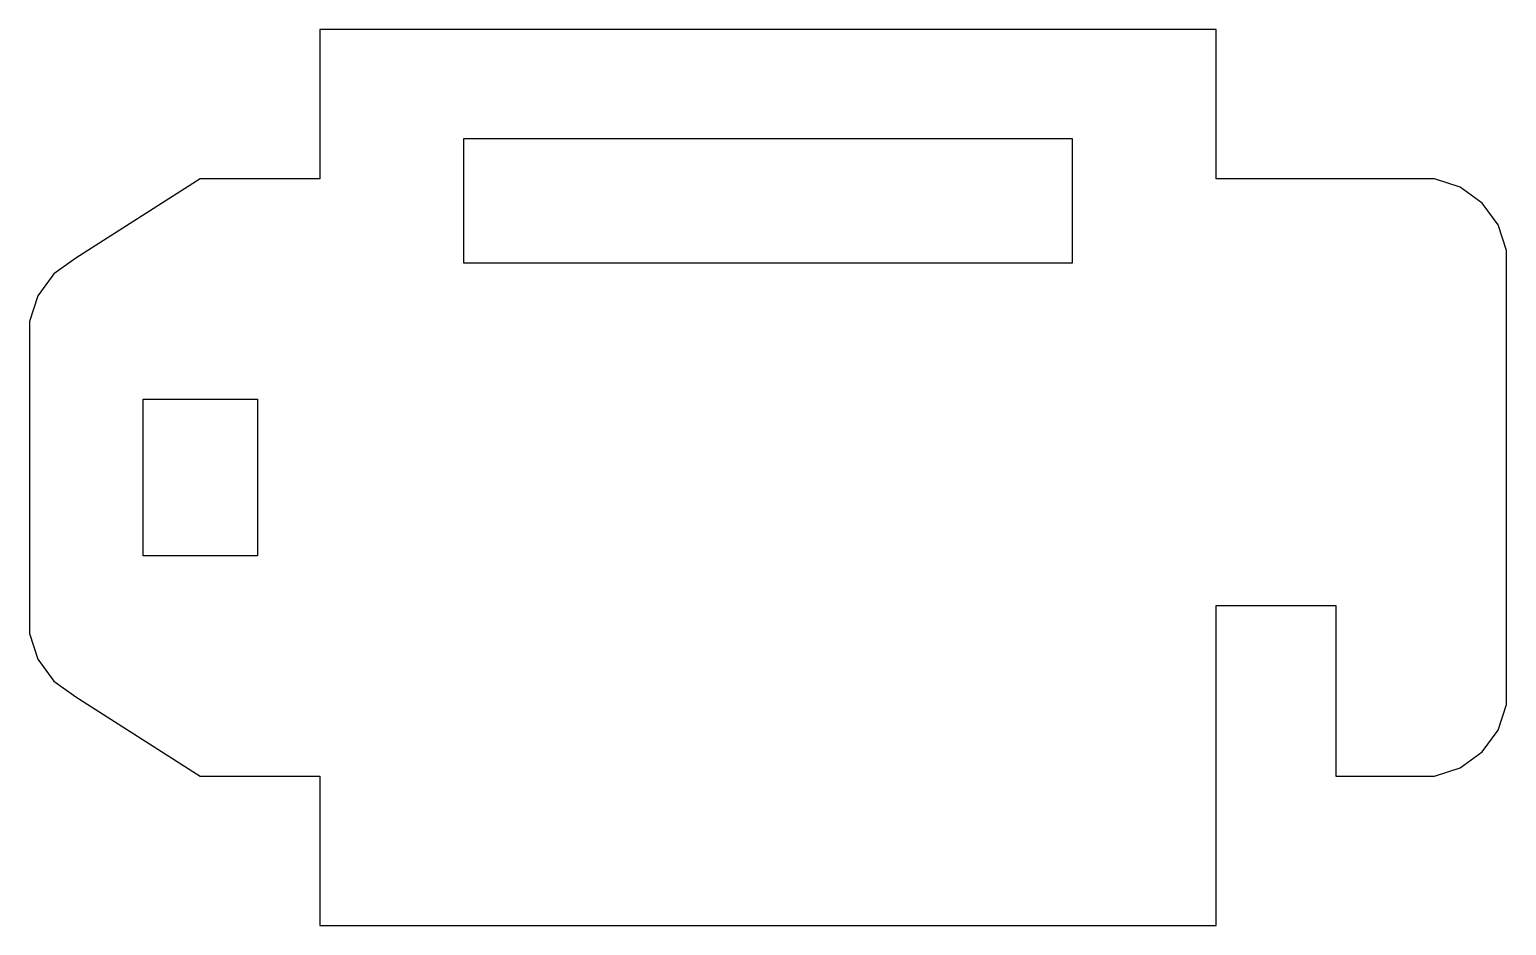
# Model space of a CAD drawing. Header units: metres. Extents: x -110 to 110, y -67 to 67.
import ezdxf

# ---------------------------------------------------------------- set-up
doc = ezdxf.new("R2010")
doc.units = ezdxf.units.M

msp = doc.modelspace()

# ---------------------------------------------------------------- linework, layer by layer
for p, q in [((66.675, 66.675), (-66.675, 66.675)), ((-66.675, 66.675), (-66.675, 44.45)), ((66.675, 44.45), (66.675, 66.675)), ((-45.2437, 31.8812), (-45.2437, 50.4688)), ((-45.2437, 50.4688), (45.2437, 50.4687)), ((45.2437, 50.4687), (45.2437, 31.8812)), ((-84.4687, 44.45), (-103.006, 32.6568)), ((-66.675, 44.45), (-84.4687, 44.45)), ((99.1802, 44.45), (66.675, 44.45)), ((103.006, 43.2068), (99.1802, 44.45)), ((106.261, 40.8422), (103.006, 43.2068)), ((108.626, 37.5875), (106.261, 40.8422)), ((109.869, 33.7615), (108.626, 37.5875)), ((109.869, -33.7615), (109.869, 33.7615)), ((-103.006, 32.6568), (-106.261, 30.2922)), ((45.2437, 31.8812), (-45.2437, 31.8812)), ((-106.261, 30.2922), (-108.626, 27.0375)), ((-108.626, 27.0375), (-109.869, 23.2115)), ((-109.869, 23.2115), (-109.869, -23.2115)), ((-92.9687, -11.675), (-92.9687, 11.675)), ((-92.9687, 11.675), (-75.9687, 11.675)), ((-75.9687, 11.675), (-75.9687, -11.675)), ((-75.9687, -11.675), (-92.9687, -11.675)), ((66.675, -19.05), (84.4687, -19.05)), ((66.675, -66.675), (66.675, -19.05)), ((84.4687, -19.05), (84.4687, -44.45)), ((-109.869, -23.2115), (-108.626, -27.0375)), ((-108.626, -27.0375), (-106.261, -30.2922)), ((-106.261, -30.2922), (-103.006, -32.6568)), ((-103.006, -32.6568), (-84.4687, -44.45)), ((108.626, -37.5875), (109.869, -33.7615)), ((106.261, -40.8422), (108.626, -37.5875)), ((103.006, -43.2068), (106.261, -40.8422)), ((99.1802, -44.45), (103.006, -43.2068)), ((-84.4687, -44.45), (-66.675, -44.45)), ((-66.675, -44.45), (-66.675, -66.675)), ((84.4687, -44.45), (99.1802, -44.45)), ((-66.675, -66.675), (66.675, -66.675))]:
    msp.add_line(p, q)

doc.saveas('drawing.dxf')
